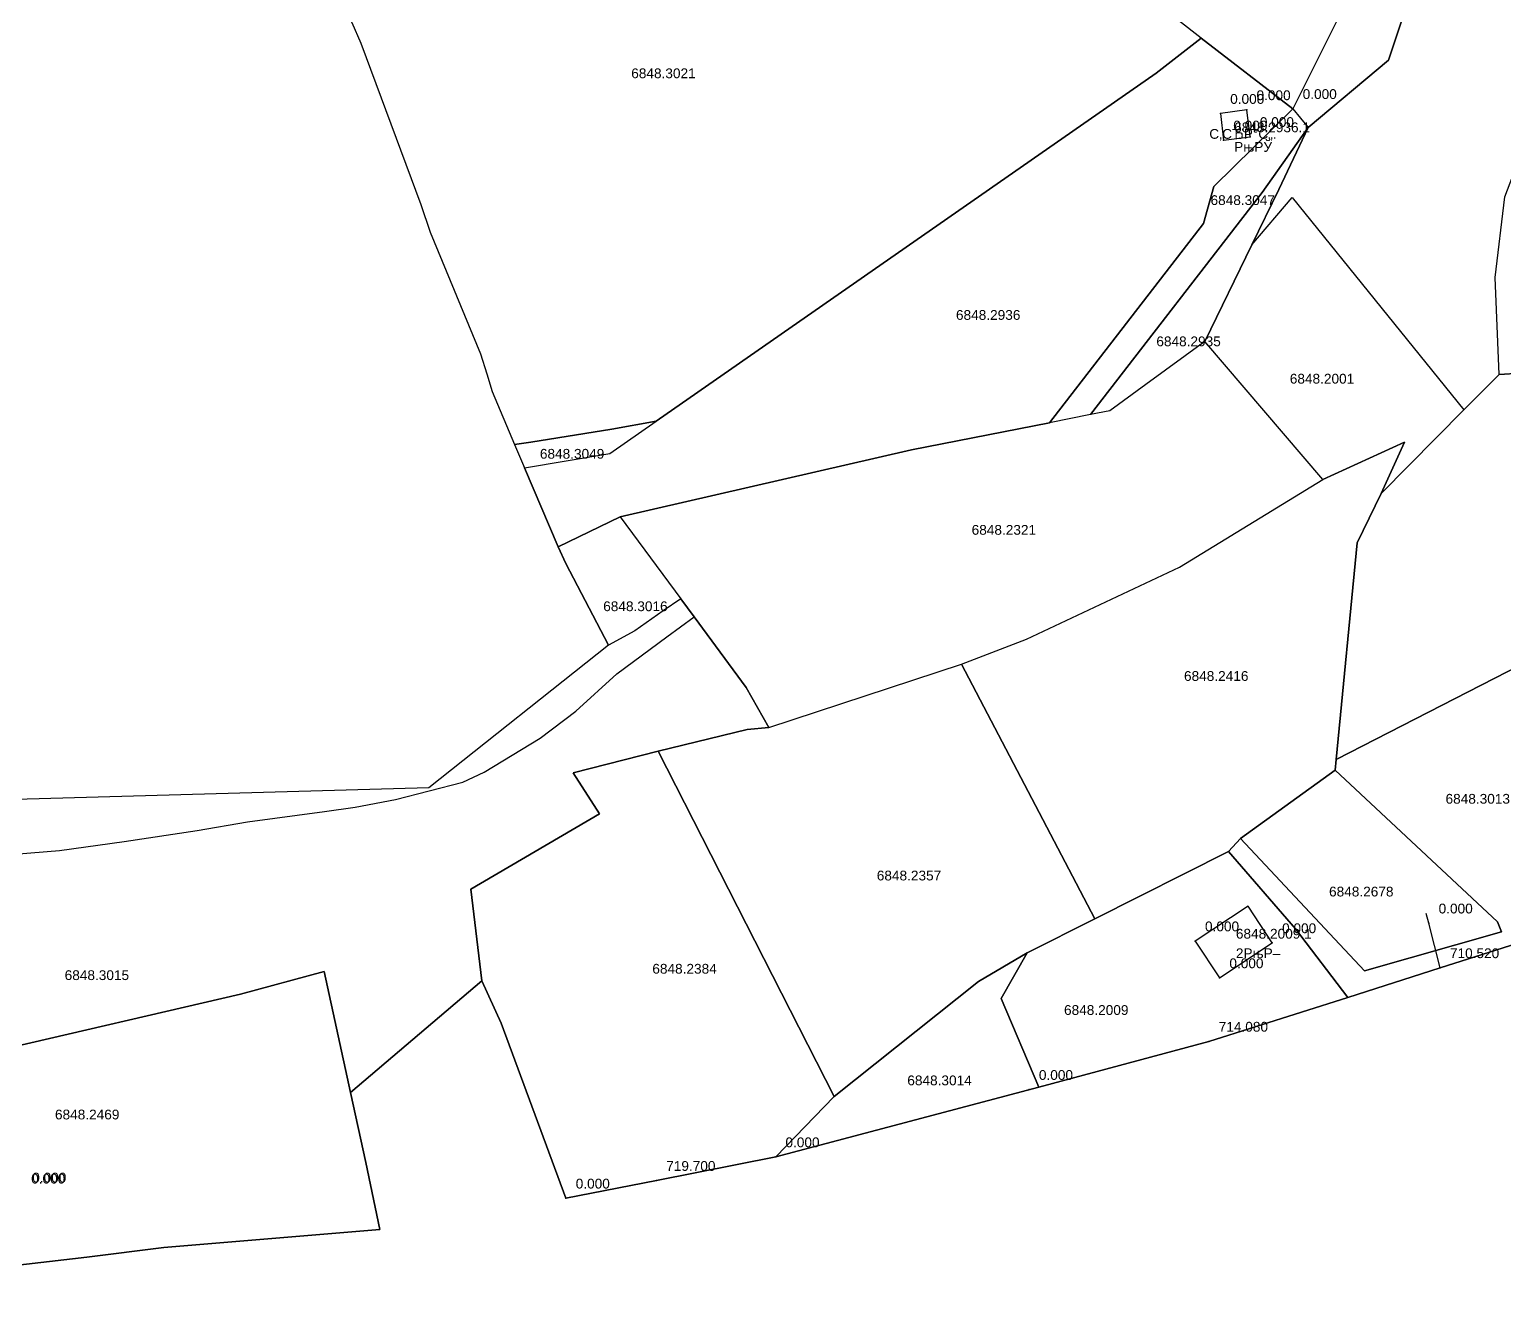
# Model space of a CAD drawing. Header units: metres. Extents: x 8504925 to 8509157, y 4588840 to 4591954.
# Drawn here: x 8505833.3 to 8505984.3, y 4590330.3 to 4590459.6 of the extents above; entities that cross this region are included whole.
import ezdxf

# ---------------------------------------------------------------- set-up
doc = ezdxf.new("R2010")
doc.units = ezdxf.units.M
for name, color, linetype in [('cad13', 30, 'Continuous'), ('cad140', 7, 'Continuous'), ('cad144', 7, 'Continuous'), ('cad146', 7, 'Continuous'), ('cad176', 7, 'Continuous'), ('cad_cont_1', 30, 'Continuous'), ('cad_cont_2', 7, 'Continuous'), ('cad_cont_3', 7, 'Continuous'), ('points', 1, 'Continuous'), ('texts', 7, 'Continuous')]:
    doc.layers.add(name, color=color, linetype=linetype)
doc.styles.get("Standard").update_dxf_attribs({"font": 'arial.ttf'})

msp = doc.modelspace()

# ---------------------------------------------------------------- linework, layer by layer
at = {"layer": 'cad13'}
for points in [[(8505955.62, 4590448.24), (8505958.34, 4590448.6), (8505958, 4590451.35), (8505955.3, 4590450.97), (8505955.62, 4590448.24)], [(8505955.22, 4590362.43), (8505960.62, 4590366.02), (8505958.13, 4590369.77), (8505952.72, 4590366.21), (8505955.22, 4590362.43)]]:
    msp.add_lwpolyline(points, dxfattribs=at)
at = {"layer": 'cad140'}
msp.add_lwpolyline([(8505971.64, 4590469.78), (8505967.46, 4590460.95), (8505962.73, 4590451.47)], dxfattribs=at)
at = {"layer": 'cad144'}
for points in [[(8505953.341, 4590458.681), (8505951.01, 4590460.49), (8505936.61, 4590472.02)], [(8505962.73, 4590451.47), (8505953.341, 4590458.681)], [(8505977.82, 4590363.46), (8505976.66, 4590368.04), (8505976.4, 4590369.03)], [(8505991.47, 4590367.8), (8505977.82, 4590363.46)], [(8505977.82, 4590363.46), (8505968.351, 4590360.442)], [(8505968.351, 4590360.442), (8505954.13, 4590355.93)], [(8505954.13, 4590355.93), (8505936.7, 4590351.25)], [(8505936.7, 4590351.25), (8505909.73, 4590344.09)], [(8505909.73, 4590344.09), (8505897.51, 4590341.67)], [(8505869.18, 4590336.66), (8505867.73, 4590343.51)], [(8505897.51, 4590341.67), (8505888.24, 4590339.86)]]:
    msp.add_lwpolyline(points, dxfattribs=at)
at = {"layer": 'cad146'}
for points in [[(8505964.288, 4590449.549), (8505972.52, 4590456.43), (8505975.96, 4590466.84), (8505982.12, 4590482.09), (8505987.95, 4590494.06), (8505991.63, 4590499.88), (8505993.63, 4590504.43)], [(8505983.88, 4590424.25), (8505983.44, 4590434.19), (8505984.44, 4590442.44), (8505987.79, 4590451.23), (8506003.01, 4590481.02), (8506005.75, 4590483.79), (8506012.02, 4590486.69), (8506043.12, 4590496.66)], [(8505953.341, 4590458.681), (8505948.721, 4590455.096), (8505897.48, 4590419.458)], [(8505937.779, 4590419.307), (8505953.584, 4590439.727), (8505954.629, 4590443.498), (8505962.73, 4590451.47)], [(8505962.73, 4590451.47), (8505964.288, 4590449.549)], [(8505941.987, 4590420.137), (8505959.585, 4590442.89), (8505964.288, 4590449.549)], [(8505958.537, 4590437.539), (8505961.271, 4590443.206), (8505964.288, 4590449.549)], [(8505958.537, 4590437.539), (8505962.64, 4590442.39), (8505980.24, 4590420.64)], [(8505953.71, 4590427.61), (8505958.537, 4590437.539)], [(8505953.71, 4590427.61), (8505947.66, 4590423.21), (8505943.96, 4590420.53), (8505941.987, 4590420.137)], [(8505965.78, 4590413.49), (8505953.71, 4590427.61)], [(8505999.24, 4590425.59), (8505992.48, 4590424.78), (8505983.88, 4590424.25)], [(8505980.24, 4590420.64), (8505983.88, 4590424.25)], [(8505897.48, 4590419.458), (8505892.94, 4590418.64), (8505884.65, 4590417.32), (8505882.982, 4590417.074)], [(8505883.989, 4590414.697), (8505892.731, 4590416.156), (8505897.48, 4590419.458)], [(8505893.79, 4590409.68), (8505923.65, 4590416.53), (8505937.779, 4590419.307)], [(8505941.987, 4590420.137), (8505937.779, 4590419.307)], [(8505980.24, 4590420.64), (8505971.78, 4590412.04)], [(8505971.78, 4590412.04), (8505974.18, 4590417.31), (8505965.78, 4590413.49)], [(8505928.78, 4590394.58), (8505935.43, 4590397.12), (8505951.11, 4590404.51), (8505965.78, 4590413.49)], [(8505967.16, 4590384.82), (8505969.33, 4590407), (8505971.78, 4590412.04)], [(8505887.424, 4590406.588), (8505893.79, 4590409.68)], [(8505893.79, 4590409.68), (8505900.01, 4590401.25)], [(8505900.01, 4590401.25), (8505898.2, 4590400.03), (8505895.28, 4590398), (8505892.611, 4590396.502)], [(8505901.36, 4590399.42), (8505900.01, 4590401.25)], [(8505996.88, 4590400.02), (8505967.16, 4590384.82)], [(8505830.04, 4590374.98), (8505836.33, 4590375.5), (8505842.96, 4590376.42), (8505850.46, 4590377.53), (8505855.62, 4590378.42), (8505863.5, 4590379.47), (8505866.63, 4590379.93), (8505870.76, 4590380.71), (8505877.66, 4590382.48), (8505879.85, 4590383.5), (8505885.58, 4590386.98), (8505889.26, 4590389.76), (8505893.46, 4590393.57), (8505898.57, 4590397.37), (8505901.36, 4590399.42)], [(8505909.03, 4590388.07), (8505906.69, 4590392.19), (8505901.36, 4590399.42)], [(8505909.03, 4590388.07), (8505928.78, 4590394.58)], [(8505942.43, 4590368.49), (8505928.78, 4590394.58)], [(8505897.69, 4590385.65), (8505906.8, 4590387.87), (8505909.03, 4590388.07)], [(8505879.63, 4590362.15), (8505878.48, 4590371.53), (8505891.67, 4590379.23), (8505888.98, 4590383.45), (8505897.69, 4590385.65)], [(8505915.72, 4590350.3), (8505897.69, 4590385.65)], [(8505967.06, 4590383.71), (8505967.16, 4590384.82)], [(8505967.06, 4590383.71), (8505983.68, 4590368.17), (8505984.09, 4590367.14), (8505970.05, 4590363.17), (8505957.37, 4590376.73)], [(8505957.37, 4590376.73), (8505967.06, 4590383.71)], [(8505956.12, 4590375.39), (8505957.37, 4590376.73)], [(8505942.43, 4590368.49), (8505956.12, 4590375.39)], [(8505968.351, 4590360.442), (8505962.99, 4590367.47), (8505956.12, 4590375.39)], [(8505935.51, 4590365.01), (8505942.43, 4590368.49)], [(8505915.72, 4590350.3), (8505930.51, 4590362.06), (8505935.51, 4590365.01)], [(8505936.7, 4590351.25), (8505932.85, 4590360.32), (8505935.51, 4590365.01)], [(8505806.73, 4590346.29), (8505818.6, 4590352.45), (8505829.56, 4590354.91), (8505854.89, 4590360.76), (8505863.46, 4590363.1), (8505866.16, 4590350.709)], [(8505909.73, 4590344.09), (8505915.72, 4590350.3)]]:
    msp.add_lwpolyline(points, dxfattribs=at)
at = {"layer": 'cad176'}
for points in [[(8505864.194, 4590464.244), (8505866.291, 4590460.307), (8505867.205, 4590458.197), (8505873.361, 4590441.666), (8505874.33, 4590438.838), (8505879.479, 4590426.377), (8505880.143, 4590424.307), (8505880.682, 4590422.502), (8505882.982, 4590417.074)], [(8505882.982, 4590417.074), (8505883.989, 4590414.697)], [(8505883.989, 4590414.697), (8505887.424, 4590406.588)], [(8505887.424, 4590406.588), (8505888.213, 4590404.877), (8505892.611, 4590396.502)], [(8505892.611, 4590396.502), (8505874.174, 4590381.9), (8505823.322, 4590380.463), (8505799.182, 4590381.541), (8505799.174, 4590380.174), (8505796.242, 4590378.994), (8505777.863, 4590371.599), (8505758.963, 4590363.994), (8505759.03, 4590363.32), (8505759.35, 4590360.27)], [(8505866.16, 4590350.709), (8505879.63, 4590362.15)], [(8505879.63, 4590362.15), (8505881.61, 4590357.79), (8505888.24, 4590339.86)], [(8505867.73, 4590343.51), (8505866.16, 4590350.709)], [(8505808.78, 4590330.31), (8505839.14, 4590333.83), (8505847.05, 4590334.81), (8505869.18, 4590336.66)]]:
    msp.add_lwpolyline(points, dxfattribs=at)
at = {"layer": 'cad_cont_1'}
for points in [[(8505955.62, 4590448.24), (8505958.34, 4590448.6), (8505958, 4590451.35), (8505955.3, 4590450.97), (8505955.62, 4590448.24)], [(8505955.22, 4590362.43), (8505960.62, 4590366.02), (8505958.13, 4590369.77), (8505952.72, 4590366.21), (8505955.22, 4590362.43)]]:
    msp.add_lwpolyline(points, dxfattribs=at)
at = {"layer": 'cad_cont_2'}
for points in [[(8505988.4, 4590505.9), (8505984.18, 4590498.01), (8505978.84, 4590488.38), (8505978.84, 4590488.38), (8505975.11, 4590479.57), (8505971.64, 4590469.78), (8505971.64, 4590469.78), (8505967.46, 4590460.95), (8505962.73, 4590451.47), (8505962.73, 4590451.47), (8505964.288, 4590449.549), (8505964.288, 4590449.549), (8505972.52, 4590456.43), (8505975.96, 4590466.84), (8505982.12, 4590482.09), (8505987.95, 4590494.06)], [(8505987.95, 4590494.06), (8505982.12, 4590482.09), (8505975.96, 4590466.84), (8505972.52, 4590456.43), (8505964.288, 4590449.549), (8505964.288, 4590449.549), (8505961.271, 4590443.206), (8505958.537, 4590437.539)], [(8505936.61, 4590472.02), (8505932.79, 4590475.62), (8505932.79, 4590475.62), (8505945.75, 4590489.74), (8505945.75, 4590489.74), (8505956.11, 4590481.16), (8505971.64, 4590469.78), (8505971.64, 4590469.78), (8505967.46, 4590460.95), (8505962.73, 4590451.47), (8505962.73, 4590451.47), (8505953.341, 4590458.681), (8505953.341, 4590458.681), (8505951.01, 4590460.49), (8505936.61, 4590472.02)], [(8505866.291, 4590460.307), (8505867.205, 4590458.197), (8505873.361, 4590441.666), (8505874.33, 4590438.838), (8505879.479, 4590426.377), (8505880.143, 4590424.307), (8505880.682, 4590422.502), (8505882.982, 4590417.074), (8505882.982, 4590417.074), (8505884.65, 4590417.32), (8505892.94, 4590418.64), (8505897.48, 4590419.458), (8505897.48, 4590419.458), (8505948.721, 4590455.096), (8505953.341, 4590458.681), (8505953.341, 4590458.681), (8505951.01, 4590460.49)], [(8505883.989, 4590414.697), (8505892.731, 4590416.156), (8505897.48, 4590419.458), (8505897.48, 4590419.458), (8505948.721, 4590455.096), (8505953.341, 4590458.681), (8505953.341, 4590458.681), (8505962.73, 4590451.47), (8505962.73, 4590451.47), (8505954.629, 4590443.498), (8505953.584, 4590439.727), (8505937.779, 4590419.307), (8505937.779, 4590419.307), (8505923.65, 4590416.53), (8505893.79, 4590409.68), (8505893.79, 4590409.68), (8505887.424, 4590406.588), (8505887.424, 4590406.588), (8505883.989, 4590414.697)], [(8505941.987, 4590420.137), (8505937.779, 4590419.307), (8505937.779, 4590419.307), (8505953.584, 4590439.727), (8505954.629, 4590443.498), (8505962.73, 4590451.47), (8505962.73, 4590451.47), (8505964.288, 4590449.549), (8505964.288, 4590449.549), (8505959.585, 4590442.89), (8505941.987, 4590420.137)], [(8505941.987, 4590420.137), (8505959.585, 4590442.89), (8505964.288, 4590449.549), (8505964.288, 4590449.549), (8505961.271, 4590443.206), (8505958.537, 4590437.539), (8505958.537, 4590437.539), (8505953.71, 4590427.61), (8505953.71, 4590427.61), (8505947.66, 4590423.21), (8505943.96, 4590420.53), (8505941.987, 4590420.137)], [(8505953.71, 4590427.61), (8505958.537, 4590437.539), (8505958.537, 4590437.539), (8505962.64, 4590442.39), (8505980.24, 4590420.64), (8505980.24, 4590420.64), (8505971.78, 4590412.04), (8505971.78, 4590412.04), (8505974.18, 4590417.31), (8505965.78, 4590413.49), (8505965.78, 4590413.49), (8505953.71, 4590427.61)], [(8505958.537, 4590437.539), (8505962.64, 4590442.39), (8505980.24, 4590420.64), (8505980.24, 4590420.64), (8505983.88, 4590424.25), (8505983.88, 4590424.25), (8505983.44, 4590434.19), (8505984.44, 4590442.44)], [(8505983.88, 4590424.25), (8505983.44, 4590434.19), (8505984.44, 4590442.44)], [(8505893.79, 4590409.68), (8505900.01, 4590401.25), (8505900.01, 4590401.25), (8505901.36, 4590399.42), (8505901.36, 4590399.42), (8505906.69, 4590392.19), (8505909.03, 4590388.07), (8505909.03, 4590388.07), (8505928.78, 4590394.58), (8505928.78, 4590394.58), (8505935.43, 4590397.12), (8505951.11, 4590404.51), (8505965.78, 4590413.49), (8505965.78, 4590413.49), (8505953.71, 4590427.61), (8505953.71, 4590427.61), (8505947.66, 4590423.21), (8505943.96, 4590420.53), (8505941.987, 4590420.137), (8505941.987, 4590420.137), (8505937.779, 4590419.307), (8505937.779, 4590419.307), (8505923.65, 4590416.53), (8505893.79, 4590409.68)], [(8505996.88, 4590400.02), (8505967.16, 4590384.82), (8505967.16, 4590384.82), (8505969.33, 4590407), (8505971.78, 4590412.04), (8505971.78, 4590412.04), (8505980.24, 4590420.64), (8505980.24, 4590420.64), (8505983.88, 4590424.25), (8505983.88, 4590424.25), (8505992.48, 4590424.78), (8505999.24, 4590425.59), (8505999.24, 4590425.59), (8506003.04, 4590424.94), (8505999.4, 4590408.2), (8505996.88, 4590400.02)], [(8505992.48, 4590424.78), (8505983.88, 4590424.25)], [(8505897.48, 4590419.458), (8505892.94, 4590418.64), (8505884.65, 4590417.32), (8505882.982, 4590417.074), (8505882.982, 4590417.074), (8505883.989, 4590414.697), (8505883.989, 4590414.697), (8505892.731, 4590416.156), (8505897.48, 4590419.458)], [(8505942.43, 4590368.49), (8505928.78, 4590394.58), (8505928.78, 4590394.58), (8505935.43, 4590397.12), (8505951.11, 4590404.51), (8505965.78, 4590413.49), (8505965.78, 4590413.49), (8505974.18, 4590417.31), (8505971.78, 4590412.04), (8505971.78, 4590412.04), (8505969.33, 4590407), (8505967.16, 4590384.82), (8505967.16, 4590384.82), (8505967.06, 4590383.71), (8505967.06, 4590383.71), (8505957.37, 4590376.73), (8505957.37, 4590376.73), (8505956.12, 4590375.39), (8505956.12, 4590375.39), (8505942.43, 4590368.49)], [(8505887.424, 4590406.588), (8505893.79, 4590409.68), (8505893.79, 4590409.68), (8505900.01, 4590401.25), (8505900.01, 4590401.25), (8505898.2, 4590400.03), (8505895.28, 4590398), (8505892.611, 4590396.502), (8505892.611, 4590396.502), (8505888.213, 4590404.877), (8505887.424, 4590406.588)], [(8505830.04, 4590374.98), (8505836.33, 4590375.5), (8505842.96, 4590376.42), (8505850.46, 4590377.53), (8505855.62, 4590378.42), (8505863.5, 4590379.47), (8505866.63, 4590379.93), (8505870.76, 4590380.71), (8505877.66, 4590382.48), (8505879.85, 4590383.5), (8505885.58, 4590386.98), (8505889.26, 4590389.76), (8505893.46, 4590393.57), (8505898.57, 4590397.37), (8505901.36, 4590399.42), (8505901.36, 4590399.42), (8505900.01, 4590401.25), (8505900.01, 4590401.25), (8505898.2, 4590400.03), (8505895.28, 4590398), (8505892.611, 4590396.502)], [(8505968.351, 4590360.442), (8505962.99, 4590367.47), (8505956.12, 4590375.39), (8505956.12, 4590375.39), (8505957.37, 4590376.73), (8505957.37, 4590376.73), (8505970.05, 4590363.17), (8505984.09, 4590367.14), (8505983.68, 4590368.17), (8505967.06, 4590383.71), (8505967.06, 4590383.71), (8505967.16, 4590384.82), (8505967.16, 4590384.82), (8505996.88, 4590400.02)], [(8505830.04, 4590374.98), (8505836.33, 4590375.5), (8505842.96, 4590376.42), (8505850.46, 4590377.53), (8505855.62, 4590378.42), (8505863.5, 4590379.47), (8505866.63, 4590379.93), (8505870.76, 4590380.71), (8505877.66, 4590382.48), (8505879.85, 4590383.5), (8505885.58, 4590386.98), (8505889.26, 4590389.76), (8505893.46, 4590393.57), (8505898.57, 4590397.37), (8505901.36, 4590399.42), (8505901.36, 4590399.42), (8505906.69, 4590392.19), (8505909.03, 4590388.07), (8505909.03, 4590388.07), (8505906.8, 4590387.87), (8505897.69, 4590385.65), (8505897.69, 4590385.65), (8505888.98, 4590383.45), (8505891.67, 4590379.23), (8505878.48, 4590371.53), (8505879.63, 4590362.15), (8505879.63, 4590362.15), (8505866.16, 4590350.709), (8505866.16, 4590350.709), (8505863.46, 4590363.1), (8505854.89, 4590360.76), (8505829.56, 4590354.91)], [(8505892.611, 4590396.502), (8505874.174, 4590381.9), (8505823.322, 4590380.463)], [(8505915.72, 4590350.3), (8505897.69, 4590385.65), (8505897.69, 4590385.65), (8505906.8, 4590387.87), (8505909.03, 4590388.07), (8505909.03, 4590388.07), (8505928.78, 4590394.58), (8505928.78, 4590394.58), (8505942.43, 4590368.49), (8505942.43, 4590368.49), (8505935.51, 4590365.01), (8505935.51, 4590365.01), (8505930.51, 4590362.06), (8505915.72, 4590350.3)], [(8505879.63, 4590362.15), (8505878.48, 4590371.53), (8505891.67, 4590379.23), (8505888.98, 4590383.45), (8505897.69, 4590385.65), (8505897.69, 4590385.65), (8505915.72, 4590350.3), (8505915.72, 4590350.3), (8505909.73, 4590344.09), (8505909.73, 4590344.09), (8505897.51, 4590341.67), (8505897.51, 4590341.67), (8505888.24, 4590339.86), (8505888.24, 4590339.86), (8505881.61, 4590357.79), (8505879.63, 4590362.15)], [(8505967.06, 4590383.71), (8505983.68, 4590368.17), (8505984.09, 4590367.14), (8505970.05, 4590363.17), (8505957.37, 4590376.73), (8505957.37, 4590376.73), (8505967.06, 4590383.71)], [(8505936.7, 4590351.25), (8505932.85, 4590360.32), (8505935.51, 4590365.01), (8505935.51, 4590365.01), (8505942.43, 4590368.49), (8505942.43, 4590368.49), (8505956.12, 4590375.39), (8505956.12, 4590375.39), (8505962.99, 4590367.47), (8505968.351, 4590360.442), (8505968.351, 4590360.442), (8505954.13, 4590355.93), (8505954.13, 4590355.93), (8505936.7, 4590351.25)], [(8505991.47, 4590367.8), (8505977.82, 4590363.46), (8505977.82, 4590363.46), (8505968.351, 4590360.442)], [(8505909.73, 4590344.09), (8505915.72, 4590350.3), (8505915.72, 4590350.3), (8505930.51, 4590362.06), (8505935.51, 4590365.01), (8505935.51, 4590365.01), (8505932.85, 4590360.32), (8505936.7, 4590351.25), (8505936.7, 4590351.25), (8505909.73, 4590344.09)], [(8505808.78, 4590330.31), (8505806.88, 4590335.79), (8505804.01, 4590344.97), (8505806.73, 4590346.29), (8505806.73, 4590346.29), (8505818.6, 4590352.45), (8505829.56, 4590354.91), (8505854.89, 4590360.76), (8505863.46, 4590363.1), (8505866.16, 4590350.709), (8505866.16, 4590350.709), (8505867.73, 4590343.51), (8505867.73, 4590343.51), (8505869.18, 4590336.66), (8505869.18, 4590336.66), (8505847.05, 4590334.81), (8505839.14, 4590333.83), (8505808.78, 4590330.31)]]:
    msp.add_lwpolyline(points, dxfattribs=at)
at = {"layer": 'cad_cont_3'}
for points in [[(8505866.291, 4590460.307), (8505867.205, 4590458.197), (8505873.361, 4590441.666), (8505874.33, 4590438.838), (8505879.479, 4590426.377), (8505880.143, 4590424.307), (8505880.682, 4590422.502), (8505882.982, 4590417.074), (8505882.982, 4590417.074), (8505883.989, 4590414.697), (8505883.989, 4590414.697), (8505887.424, 4590406.588), (8505887.424, 4590406.588), (8505888.213, 4590404.877), (8505892.611, 4590396.502), (8505892.611, 4590396.502), (8505874.174, 4590381.9), (8505823.322, 4590380.463)], [(8505808.78, 4590330.31), (8505839.14, 4590333.83), (8505847.05, 4590334.81), (8505869.18, 4590336.66), (8505869.18, 4590336.66), (8505867.73, 4590343.51), (8505867.73, 4590343.51), (8505866.16, 4590350.709), (8505866.16, 4590350.709), (8505879.63, 4590362.15), (8505879.63, 4590362.15), (8505881.61, 4590357.79), (8505888.24, 4590339.86), (8505888.24, 4590339.86), (8505897.51, 4590341.67), (8505897.51, 4590341.67), (8505909.73, 4590344.09), (8505909.73, 4590344.09), (8505936.7, 4590351.25), (8505936.7, 4590351.25), (8505954.13, 4590355.93), (8505954.13, 4590355.93), (8505968.351, 4590360.442), (8505968.351, 4590360.442), (8505977.82, 4590363.46), (8505977.82, 4590363.46), (8505991.47, 4590367.8)]]:
    msp.add_lwpolyline(points, dxfattribs=at)
at = {"layer": 'points'}
for p in [(8505958, 4590451.35), (8505962.73, 4590451.47), (8505955.3, 4590450.97), (8505955.62, 4590448.24), (8505958.34, 4590448.6), (8505976.66, 4590368.04), (8505952.72, 4590366.21), (8505960.62, 4590366.02), (8505977.82, 4590363.46), (8505955.22, 4590362.43), (8505954.13, 4590355.93), (8505935.7, 4590350.99), (8505909.73, 4590344.09), (8505897.51, 4590341.67), (8505888.24, 4590339.86)]:
    msp.add_point(p, dxfattribs=at)

# ---------------------------------------------------------------- texts
at = {"layer": 'cad_cont_1'}
for s, p in [('6848.2936.1', (8505956.708, 4590449.06)), ('6848.2009.1', (8505956.887, 4590366.459))]:
    msp.add_text(s, height=1, dxfattribs=at).set_placement(p)
at = {"layer": 'cad_cont_2'}
for s, p in [('6848.3021', (8505894.929, 4590454.597)), ('6848.3047', (8505954.288, 4590441.606)), ('6848.2936', (8505928.203, 4590429.844)), ('6848.2935', (8505948.736, 4590427.139)), ('6848.2001', (8505962.41, 4590423.314)), ('6848.3049', (8505885.568, 4590415.62)), ('6848.2321', (8505929.81, 4590407.83)), ('6848.3016', (8505892.056, 4590400.003)), ('6848.2416', (8505951.57, 4590392.86)), ('6848.3013', (8505978.37, 4590380.28)), ('6848.2357', (8505920.09, 4590372.42)), ('6848.2678', (8505966.433, 4590370.777)), ('6848.2384', (8505897.09, 4590362.87)), ('6848.3015', (8505836.874, 4590362.215)), ('6848.2009', (8505939.277, 4590358.644)), ('6848.3014', (8505923.218, 4590351.436)), ('6848.2469', (8505835.88, 4590347.94))]:
    msp.add_text(s, height=1, dxfattribs=at).set_placement(p)
at = {"layer": 'points'}
for s, p in [('0.000', (8505956.3, 4590451.97)), ('0.000', (8505959, 4590452.35)), ('0.000', (8505963.73, 4590452.47)), ('0.000', (8505956.62, 4590449.24)), ('0.000', (8505959.34, 4590449.6)), ('0.000', (8505977.66, 4590369.04)), ('0.000', (8505953.72, 4590367.21)), ('0.000', (8505961.62, 4590367.02)), ('710.520', (8505978.82, 4590364.46)), ('0.000', (8505956.22, 4590363.43)), ('714.080', (8505955.13, 4590356.93)), ('0.000', (8505936.7, 4590351.99)), ('0.000', (8505910.73, 4590345.09)), ('0.000', (8505833.44, 4590341.37)), ('0.000', (8505833.55, 4590341.48)), ('719.700', (8505898.51, 4590342.67)), ('0.000', (8505889.24, 4590340.86))]:
    msp.add_text(s, height=1, dxfattribs=at).set_placement(p)
at = {"layer": 'texts'}
for s, p in [('С‚СЂР°С„.', (8505954.162, 4590448.388)), ('РњРЎ', (8505956.708, 4590447.06)), ('2РњР–', (8505956.887, 4590364.459))]:
    msp.add_text(s, height=1, dxfattribs=at).set_placement(p)

doc.saveas('drawing.dxf')
